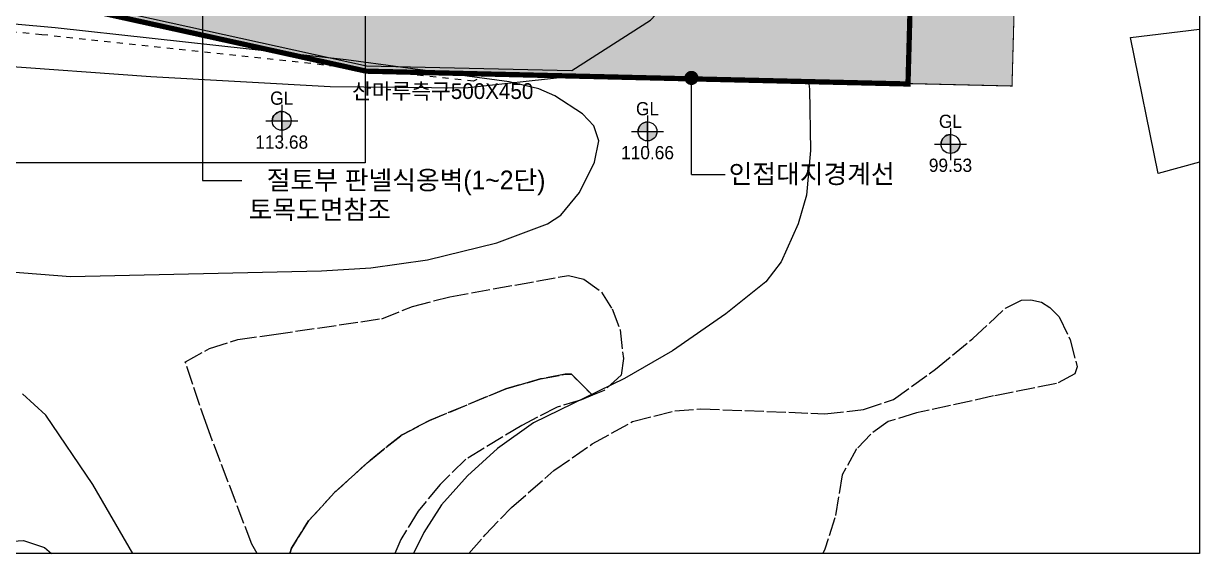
# Model space of a CAD drawing. Header units: millimetres. Extents: x 44352463 to 44913170, y -12080373 to -11704434.
# Drawn here: x 44676790 to 44788815, y -12080074 to -12029605 of the extents above; entities that cross this region are included whole.
import ezdxf
from ezdxf.enums import TextEntityAlignment as Align

# ---------------------------------------------------------------- set-up
doc = ezdxf.new("R2010")
doc.units = ezdxf.units.MM
doc.header["$LTSCALE"] = 600
doc.header["$MEASUREMENT"] = 0
for name, pattern in [('5112', [3.5, 3, -0.5]), ('7223', [2, 1, -1]), ('PHANTOM', [2.5, 1.25, -0.25, 0.25, -0.25, 0.25, -0.25])]:
    doc.linetypes.add(name, pattern=pattern)
doc.layers.get('0').update_dxf_attribs({"linetype": 'CONTINUOUS'})
doc.layers.get('DEFPOINTS').update_dxf_attribs({"color": 117, "linetype": 'CONTINUOUS'})
for name, color, linetype in [('# 토목공사', 8, 'CONTINUOUS'), ('+공사계획', 4, 'CONTINUOUS'), ('A-LEAD', 7, 'CONTINUOUS'), ('A-TEX-SYM', 3, 'CONTINUOUS'), ('B0014112', 252, 'CONTINUOUS'), ('D0015112', 252, '5112'), ('F0037223', 252, '7223'), ('F0047224', 252, 'CONTINUOUS'), ('LEAD', 7, 'CONTINUOUS'), ('TEXT3', 3, 'CONTINUOUS'), ('TXT1', 3, 'CONTINUOUS'), ('대지경계선', 2, 'CONTINUOUS'), ('충돌방지대(고무범퍼)', 252, 'CONTINUOUS')]:
    doc.layers.add(name, color=color, linetype=linetype)
doc.styles.get("Standard").update_dxf_attribs({"font": ''})
doc.styles.add('돋움', font='')
doc.styles.get('Standard').set_extended_font_data('Dotum')
doc.styles.get('돋움').set_extended_font_data('Dotum')
doc.linetypes.add('H-DICHB00', pattern='A,1e-05,[43,kosdic.shx,S=0.1,R=0,X=0,Y=0],-0.633333,["B",Standard,S=0.2,R=0,X=0,Y=-0.1],-0.216667', length=0.85001)

# ---------------------------------------------------------------- blocks, each defined once
blk = doc.blocks.new('A$C1C3B03E3')
at = {"layer": '+공사계획', "ltscale": 5}
h = blk.add_hatch(color=1, dxfattribs=at)
h.dxf.hatch_style = 1
edge = h.paths.add_edge_path()
edge.add_line((2.03, 2.03), (3.23, 2.03))
edge.add_arc((2.03, 2.03), 1.2, -90, 0, ccw=False)
edge.add_line((2.03, 0.83), (2.03, 2.03))
edge = h.paths.add_edge_path()
edge.add_line((2.03, 2.03), (2.03, 3.23))
edge.add_arc((2.03, 2.03), 1.2, 90, 180)
edge.add_line((0.83, 2.03), (2.03, 2.03))
at = {"layer": '+공사계획', "color": 1, "ltscale": 5}
for points in [[(2.03, 2.03), (2.03, 3.23, 0.414214), (0.83, 2.03), (2.03, 2.03)], [(2.03, 2.03), (3.23, 2.03, -0.414214), (2.03, 0.83), (2.03, 2.03)]]:
    blk.add_lwpolyline(points, format="xyb", dxfattribs=at)
for points in [[(2.03, 4.06), (2.03, 0)], [(0, 2.03), (4.06, 2.03)]]:
    blk.add_lwpolyline(points, dxfattribs=at)
blk.add_circle((2.03, 2.03), 1.2, dxfattribs=at)
blk = doc.blocks.new('ZZZZ')
at = {"layer": 'A-TEX-SYM', "xscale": 750.0000000000001, "yscale": 750.0000000000001, "zscale": 750.0000000000001, "rotation": 359.9931955615171}
for p in [(11703151, 4046770), (11737999, 4045764, 110657), (11766858, 4044562, 99526)]:
    blk.add_blockref('A$C1C3B03E3', p, dxfattribs=at)
at = {"layer": 'A-TEX-SYM', "style": '돋움'}
for s, p in [('GL', (11704674, 4050456)), ('GL', (11739523, 4049449, 110657)), ('GL', (11768381, 4048248, 99526)), ('113.68', (11704674, 4046272)), ('110.66', (11739523, 4045265, 110657)), ('99.53', (11768381, 4044064, 99526))]:
    blk.add_text(s, height=1260, dxfattribs=at).set_placement(p, align=Align.MIDDLE_CENTER)
blk = doc.blocks.new('A$C159fdbf0')
at = {"layer": '# 토목공사', "linetype": 'H-DICHB00', "ltscale": 5, "flags": 128}
blk.add_lwpolyline([(-179894, -198783), (-173458, -235031), (-99748, -234382), (-45263, -231909), (-35557, -234563), (47916, -232188), (92102, -241905), (111657, -242368), (119150, -237587), (128873, -227227), (129527, -219480), (130671, -216858), (130866, -215415), (130960, -214785), (131402, -206381)], dxfattribs=at)
at = {"layer": '# 토목공사', "style": '돋움'}
blk.add_text('산마루측구500X450', height=1500, rotation=360, dxfattribs=at).set_placement((99357, -245077), align=Align.CENTER)

msp = doc.modelspace()

# ---------------------------------------------------------------- hatches: boundary and pattern name
at = {"layer": 'A-LEAD'}
h = msp.add_hatch(dxfattribs=at)
h.set_pattern_fill('GRASS', color=256, scale=80)
h.set_pattern_definition([(90, (36633527.1, -15505994.8), (-1436.84, 1436.84), [381, -2492.68]), (45, (36633527.1, -15505994.8), (-1436.841, 1436.841), [381, -1651]), (135, (36633527.1, -15505994.8), (-1436.841, -1436.841), [381, -1651])])
edge = h.paths.add_edge_path()
edge.add_line((44699778.814, -11935073.247), (44711359.845, -11925369.855))
edge.add_line((44711359.845, -11925369.855), (44713104.693, -11922135.77))
edge.add_line((44713104.693, -11922135.77), (44714159.004, -11915473.292))
edge.add_line((44714159.004, -11915473.292), (44717567.689, -11907165.528))
edge.add_line((44717567.689, -11907165.528), (44725550.969, -11901400.336))
edge.add_line((44725550.969, -11901400.336), (44728095.75, -11900145.182))
edge.add_arc((44725024.993, -11914827.499), 15000, 78.18705936, 130.91936792)
edge.add_line((44715200.049, -11903493.018), (44704582.771, -11912696.276))
edge.add_line((44704582.771, -11912696.276), (44704548.616, -11912782.06))
edge.add_line((44704548.616, -11912782.06), (44703572.899, -11918946.144))
edge.add_line((44703572.899, -11918946.144), (44691683.932, -11928921.22))
edge.add_line((44691683.932, -11928921.22), (44686017.124, -11941382.84))
edge.add_line((44686017.124, -11941382.84), (44689324.244, -11949981.628))
edge.add_line((44689324.244, -11949981.628), (44690191.743, -11952235.931))
edge.add_line((44690191.743, -11952235.931), (44694514.676, -11958374.624))
edge.add_line((44694514.676, -11958374.624), (44696153.556, -11960701.722))
edge.add_line((44696153.556, -11960701.722), (44703948.963, -11965506.065))
edge.add_line((44703948.963, -11965506.065), (44713429.365, -11969024.583))
edge.add_line((44713429.365, -11969024.583), (44723303.237, -11978405.885))
edge.add_line((44723303.237, -11978405.885), (44729877.965, -11984654.362))
edge.add_line((44729877.965, -11984654.362), (44731613.637, -11986302.994))
edge.add_line((44731613.637, -11986302.994), (44739228.708, -11994591.356))
edge.add_line((44739228.708, -11994591.356), (44748411.283, -12004791.38))
edge.add_line((44748411.283, -12004791.38), (44759033.557, -12017152.647))
edge.add_line((44759033.557, -12017152.647), (44761362.813, -12023957.515))
edge.add_line((44761362.813, -12023957.515), (44761049.553, -12035323.561))
edge.add_line((44761049.553, -12035323.561), (44770958.131, -12035556.51))
edge.add_line((44770958.131, -12035556.51), (44771320.426, -12022443.622))
edge.add_line((44771320.426, -12022443.622), (44767795.524, -12012139.161))
edge.add_line((44767795.524, -12012139.161), (44752342.128, -11994158.743))
edge.add_line((44752342.128, -11994158.743), (44745298.572, -11986520.861))
edge.add_line((44745298.572, -11986520.861), (44738677.151, -11979343.727))
edge.add_line((44738677.151, -11979343.727), (44734388.101, -11975267.323))
edge.add_line((44734388.101, -11975267.323), (44718783.569, -11960436.604))
edge.add_line((44718783.569, -11960436.604), (44708315.325, -11956553.647))
edge.add_line((44708315.325, -11956553.647), (44703086.047, -11953328.868))
edge.add_line((44703086.047, -11953328.868), (44699002.66, -11947532.354))
edge.add_line((44699002.66, -11947532.354), (44696765.03, -11941704.78))
edge.add_line((44696765.03, -11941704.78), (44699778.814, -11935073.247))
h = msp.add_hatch(dxfattribs=at)
h.set_pattern_fill('GRASS', color=256, scale=80)
h.set_pattern_definition([(90, (36483224, -15971604.1), (-1436.84, 1436.84), [381, -2492.68]), (45, (36483224, -15971604), (-1436.841, 1436.841), [381, -1651]), (135, (36483224, -15971604), (-1436.841, -1436.841), [381, -1651])])
h.paths.add_polyline_path([(44673729.093, -12018213.511), (44441849.229, -12018214.941), (44443343.52, -12027268.815), (44517654.644, -12026607.712), (44572069.678, -12024131.904), (44581771.574, -12026784.148), (44646695.472, -12024919.303), (44665256.835, -12024400.848), (44709431.209, -12034110.626), (44761049.527, -12035324.483), (44761049.553, -12035323.561), (44761265.708, -12027480.762), (44710452.663, -12026285.681)])

# ---------------------------------------------------------------- linework, layer by layer
at = {"layer": 'A-LEAD', "color": 95}
msp.add_lwpolyline([(44673729.093, -12018213.511), (44441849.229, -12018214.941), (44443343.52, -12027268.815), (44517654.644, -12026607.712), (44572069.678, -12024131.904), (44581771.574, -12026784.148), (44646695.472, -12024919.303), (44665256.835, -12024400.848), (44709431.209, -12034110.626), (44761049.527, -12035324.483), (44761049.553, -12035323.561), (44761265.708, -12027480.762), (44710452.663, -12026285.681)], close=True, dxfattribs=at)
at = {"layer": 'B0014112'}
msp.add_lwpolyline([(44788812.163, -12042821.866), (44784890.606, -12043886.029), (44782258.443, -12030948.812), (44788812.163, -12030140.816)], dxfattribs=at)
at = {"layer": 'D0015112'}
for points in [[(44699040.017, -12080073.689), (44698538.953, -12079182.543), (44694270.361, -12067957.001), (44692196.968, -12061831.922), (44692221.425, -12061812.228), (44694503.051, -12060548.171), (44697208.897, -12059703.683), (44700623.874, -12059216.363), (44710912.072, -12057715.309), (44713830.612, -12056565.8), (44717387.839, -12055618.547), (44728706.16, -12053588.992), (44730166.69, -12053935.031), (44731857.751, -12055178.848), (44732858.322, -12056771.185), (44733617.493, -12058782.634), (44733934.389, -12061500.603), (44733727.109, -12063082.01), (44732093.906, -12064558.433), (44730991.544, -12065005.757), (44728979.402, -12063000.617), (44728374.88, -12063004.035), (44726053.367, -12063454.476), (44722740.314, -12064386.077), (44715465.686, -12067410.593), (44712850.828, -12068774.283), (44709676.124, -12071302.422), (44706429.116, -12074274.076), (44703942.905, -12076968.577), (44702316.251, -12079567.672), (44702152.509, -12080073.689)], [(44719227.384, -12080073.689), (44720765.046, -12078295.241), (44723285.066, -12075691.724), (44727316.69, -12072168.347), (44730971.041, -12069645.471), (44734812.506, -12067503.631), (44738827.684, -12066499.054), (44741305.852, -12066294.587), (44753118.818, -12066767.618), (44756821.364, -12066376.367), (44759666.072, -12065412.003), (44763671.305, -12062518.788), (44767232.497, -12059597.197), (44770327.342, -12056707.881), (44771849.108, -12055954.595), (44772735.195, -12055905.946), (44773753.183, -12056130.772), (44774548.962, -12056654.746), (44775462.06, -12057552.091), (44776485.674, -12059731.632), (44777176.913, -12062296.827), (44776947.522, -12062971.635), (44775192.859, -12063901.424), (44769205.403, -12065076.118), (44761846.588, -12066686.06), (44759161.408, -12067519.55), (44757504.16, -12068699.841), (44756144.645, -12070115.869), (44754770.132, -12072594.805), (44754093.148, -12076666.411), (44753131.766, -12079663.921), (44752926.818, -12080073.689)], [(44702152.509, -12080073.689), (44702316.251, -12079567.672), (44703942.905, -12076968.577), (44706429.116, -12074274.076), (44709676.124, -12071302.422), (44712850.828, -12068774.283), (44715465.686, -12067410.593), (44722740.314, -12064386.077), (44726053.367, -12063454.476), (44728374.88, -12063004.035), (44728979.402, -12063000.617), (44730991.544, -12065005.757), (44729939.135, -12065433.465), (44727611.049, -12066136.329), (44724252.181, -12067881.087), (44718915.37, -12071104.083), (44716466.139, -12073491.459), (44714371.139, -12076057.791), (44712744.771, -12078743.257), (44712146.736, -12080073.689)]]:
    msp.add_lwpolyline(points, dxfattribs=at)
at = {"layer": 'DEFPOINTS', "linetype": 'ByBlock'}
msp.add_lwpolyline([(44352466.172, -11752471.735), (44788814.838, -11752471.735), (44788814.838, -12080071.736), (44352466.172, -12080071.736)], close=True, dxfattribs=at)
at = {"layer": 'DEFPOINTS', "ltscale": 3}
msp.add_lwpolyline([(44413940.608, -11824699.043), (44709331.348, -11824699.043), (44709331.348, -12042886.468), (44413940.608, -12042886.468)], close=True, dxfattribs=at)
at = {"layer": 'F0037223'}
msp.add_lwpolyline([(44721024.311, -12034381.534), (44719670.845, -12035096.036), (44678523.232, -12030666.408), (44623372.111, -12025588.833)], dxfattribs=at)
at = {"layer": 'F0047224'}
for points, elevation in [([(44648469.946, -12051133.844), (44681261.309, -12053698.836), (44705185.193, -12053145.115), (44709889.46, -12052884.661), (44715259.261, -12052124.054), (44721882.07, -12050481.24), (44726719.507, -12048670.885), (44727977.558, -12047871.259), (44729768.799, -12045696.159), (44731190.266, -12042803.363), (44731579.934, -12040771.246), (44731109.608, -12039338.71), (44730048.176, -12038219.027), (44727408.66, -12036483.327), (44725875.997, -12035815.358), (44723043.236, -12035159.714), (44707538.162, -12033051.568), (44679795.535, -12030016.854), (44629052.414, -12025425.639)], 110000), ([(44751568.801, -12035099.63), (44751678.554, -12035871.077), (44751760.701, -12041683.648), (44751381.529, -12045965.495), (44750596.567, -12048681.839), (44748979.297, -12052309.283), (44747508.453, -12054194.241), (44743684.562, -12057264.16), (44738615.226, -12060780.419), (44734026.245, -12063398.393), (44725366.188, -12067628.581), (44721957.431, -12070068.462), (44719092.002, -12072674.537), (44716618.641, -12075438.463), (44714922.782, -12078068.099), (44713948.659, -12080073.689)], 105000), ([(44687214.532, -12080073.689), (44683395.79, -12073515.698), (44678927.416, -12066900.339), (44676683.813, -12064883.277)], 105000)]:
    msp.add_lwpolyline(points, dxfattribs=dict(at, elevation=elevation))
for points in [[(44729030.759, -12034569.764), (44728751.352, -12034665.992), (44718861.91, -12035751), (44706010.589, -12035649.709), (44688926.912, -12034682.321), (44673931.834, -12033588.984), (44662646.234, -12032533.128), (44646034.794, -12031389.416), (44637582.017, -12031084.792), (44624769.239, -12030072.302), (44609457.697, -12030503.793), (44596103.439, -12031787.717), (44584510.541, -12032080.604), (44573581.125, -12032225.363), (44555146.467, -12031609.308), (44549300.486, -12031392.275)], [(44674387.507, -12080073.689), (44675251.876, -12078931.728), (44676794.967, -12078827.34), (44678773.53, -12079518.629), (44679458.821, -12080073.689)]]:
    msp.add_lwpolyline(points, dxfattribs=at)
at = {"layer": 'LEAD', "ltscale": 0.05}
for p, q in [((44693830.004, -12012436.644), (44693830.004, -12044554.815)), ((44693830.004, -12044554.815), (44697587.755, -12044554.815))]:
    msp.add_line(p, q, dxfattribs=at)
at = {"layer": 'TXT1', "color": 7}
for q in [(44740416.591, -12034785.747), (44743631.39, -12043973.552)]:
    msp.add_line((44740416.591, -12043973.552), q, dxfattribs=at)
at = {"layer": 'TXT1', "color": 7, "const_width": 674.405}
msp.add_lwpolyline([(44740416.591, -12034448.544, -1), (44740416.591, -12035122.949, -1)], format="xyb", close=True, dxfattribs=at)
at = {"layer": '대지경계선', "linetype": 'PHANTOM', "ltscale": 7, "const_width": 100, "flags": 128}
msp.add_lwpolyline([(44616960.675, -11802103.557), (44617785.461, -11798848.713), (44617362.678, -11791713.611), (44626666.136, -11794747.132), (44632574.149, -11797723.14), (44636291.596, -11801270.17), (44640521.438, -11802721.988), (44650470.871, -11812448.377), (44653159.244, -11817029.426), (44656608.715, -11825452.223), (44665285.531, -11833556.654), (44670703.559, -11830059.606), (44674603.207, -11827542.254), (44684773.006, -11838620.132), (44690069.258, -11844779.23), (44692040.637, -11847073.289), (44697617.074, -11840422.462), (44712954.135, -11865082.119), (44728148.853, -11889059.419), (44733442.811, -11897507.868), (44725550.969, -11901400.336), (44717567.689, -11907165.528), (44714159.004, -11915473.292), (44713104.693, -11922135.77), (44711359.845, -11925369.855), (44699778.814, -11935073.247), (44696765.03, -11941704.78), (44699002.66, -11947532.354), (44703086.047, -11953328.868), (44708315.325, -11956553.647), (44718783.569, -11960436.604), (44734388.101, -11975267.323), (44738677.151, -11979343.727), (44745298.572, -11986520.861), (44752342.128, -11994158.743), (44767795.524, -12012139.161), (44771320.426, -12022443.622), (44770958.131, -12035556.51), (44761049.549, -12035323.561)], dxfattribs=at)
at = {"layer": '대지경계선', "linetype": 'PHANTOM', "ltscale": 7, "const_width": 500, "flags": 128}
msp.add_lwpolyline([(44691681.535, -11928959.931), (44703570.502, -11918984.855), (44704562.64, -11912717.031), (44688240.462, -11926862.101), (44677693.131, -11914428.75), (44694904.54, -11899828.148), (44693586.616, -11896659.997), (44692157.073, -11893223.529), (44698687.989, -11882236.793), (44700047.111, -11877940.323), (44701406.234, -11873643.853), (44699394.188, -11871559.391), (44697923.197, -11868829.078), (44696452.206, -11866098.765), (44696217.92, -11864967.514), (44694721.167, -11862859.186), (44693224.413, -11860750.858), (44689247.393, -11857552.719), (44685270.374, -11854354.581), (44679063.694, -11847496.242), (44672857.014, -11840637.904), (44664126.281, -11846273.747), (44654077.289, -11836888.185), (44655600.903, -11836817.402), (44655526.042, -11831830.78), (44652039.59, -11831779.442), (44648553.138, -11831728.104), (44648151.809, -11831353.356), (44646146.972, -11826459.206), (44644142.135, -11821565.056), (44643316.633, -11820157.891), (44642491.13, -11818750.727), (44638801.373, -11815143.814), (44635111.616, -11811536.902), (44633026.287, -11810821.466), (44630940.958, -11810106.031), (44628828.075, -11808090.236), (44626715.193, -11806074.441), (44624763.804, -11805091.4), (44622812.415, -11804108.36), (44619900.153, -11803115.983), (44616986.719, -11802123.207), (44614953.948, -11810141.025), (44614288.011, -11815325.054), (44612743.609, -11821568.361), (44610076.755, -11826605.838), (44608365.44, -11833623.321), (44597022.331, -11836481.242), (44578001.171, -11838534.804), (44563118.751, -11841521.482), (44535855.274, -11846800.176), (44525186.395, -11842794.072), (44517993.23, -11839148.285), (44507317.999, -11834980.364), (44489367.046, -11827969.693), (44472136.182, -11826743.828), (44461183.163, -11831073.944), (44449372.502, -11824979.342), (44438610.012, -11828918.531), (44434058.819, -11835196.848), (44431136.074, -11839228.805), (44433277.434, -11843448.655), (44436866.579, -11845893.276), (44436108.332, -11847138.854), (44429579.138, -11854383.932), (44426315.841, -11862823.106), (44426267.552, -11871444.364), (44424148.697, -11876318.6), (44422830.184, -11882251.264), (44424044.824, -11888190.724), (44426841.091, -11894558.565), (44430495.301, -11901408.273), (44432838.875, -11903973.373), (44432234.297, -11917736.096), (44435852.436, -11921058.632), (44436955.169, -11919941.582), (44441611.249, -11937698.444), (44438624.287, -11935449.115), (44432726.761, -11933191.7), (44429143.089, -11934691.065), (44427736.62, -11933943.822), (44429671.653, -11938117.834), (44429297.756, -11942104.783), (44443343.52, -12027268.815), (44517654.72, -12026616.277), (44572070.039, -12024146.741), (44581771.629, -12026800.104), (44646695.741, -12024942.742), (44665257.164, -12024426.426), (44709430.419, -12034141.296), (44761047.156, -12035362.272), (44761203.786, -12029679.249), (44761360.416, -12023996.226), (44760195.788, -12020593.792), (44759031.16, -12017191.358), (44753720.023, -12011010.724), (44748408.886, -12004830.091), (44743817.599, -11999730.079), (44739226.311, -11994630.067), (44735418.776, -11990485.886), (44731611.24, -11986341.705), (44726588.204, -11981568.834), (44718363.904, -11973753.945), (44713426.968, -11969063.294), (44708686.767, -11967304.035), (44703946.566, -11965544.776), (44700048.863, -11963142.605), (44696151.159, -11960740.433), (44694512.279, -11958413.335), (44692350.813, -11955343.988), (44690189.346, -11952274.642), (44689755.597, -11951147.49), (44687668.287, -11945720.945), (44686014.727, -11941421.551), (44688848.131, -11935190.741)], close=True, dxfattribs=at)

# ---------------------------------------------------------------- block references
at = {"ltscale": 3}
msp.add_blockref('A$C159fdbf0', (44617362.678, -11791713.611), dxfattribs=at)
at = {"layer": '충돌방지대(고무범퍼)'}
msp.add_blockref('ZZZZ', (32996710.738, -16087166.79), dxfattribs=at)

# ---------------------------------------------------------------- texts
at = {"layer": 'TEXT3', "style": '돋움'}
msp.add_text('절토부 판넬식옹벽(1~2단)', height=1800, dxfattribs=at).set_placement((44713237.808, -12044665.791), align=Align.MIDDLE)
at = {"layer": 'TXT1', "color": 3, "style": '돋움'}
for s, p in [('인접대지경계선', (44743963.623, -12044828.716)), ('토목도면참조', (44698237.667, -12048231.061))]:
    msp.add_text(s, height=1800, dxfattribs=at).set_placement(p)

doc.saveas('drawing.dxf')
